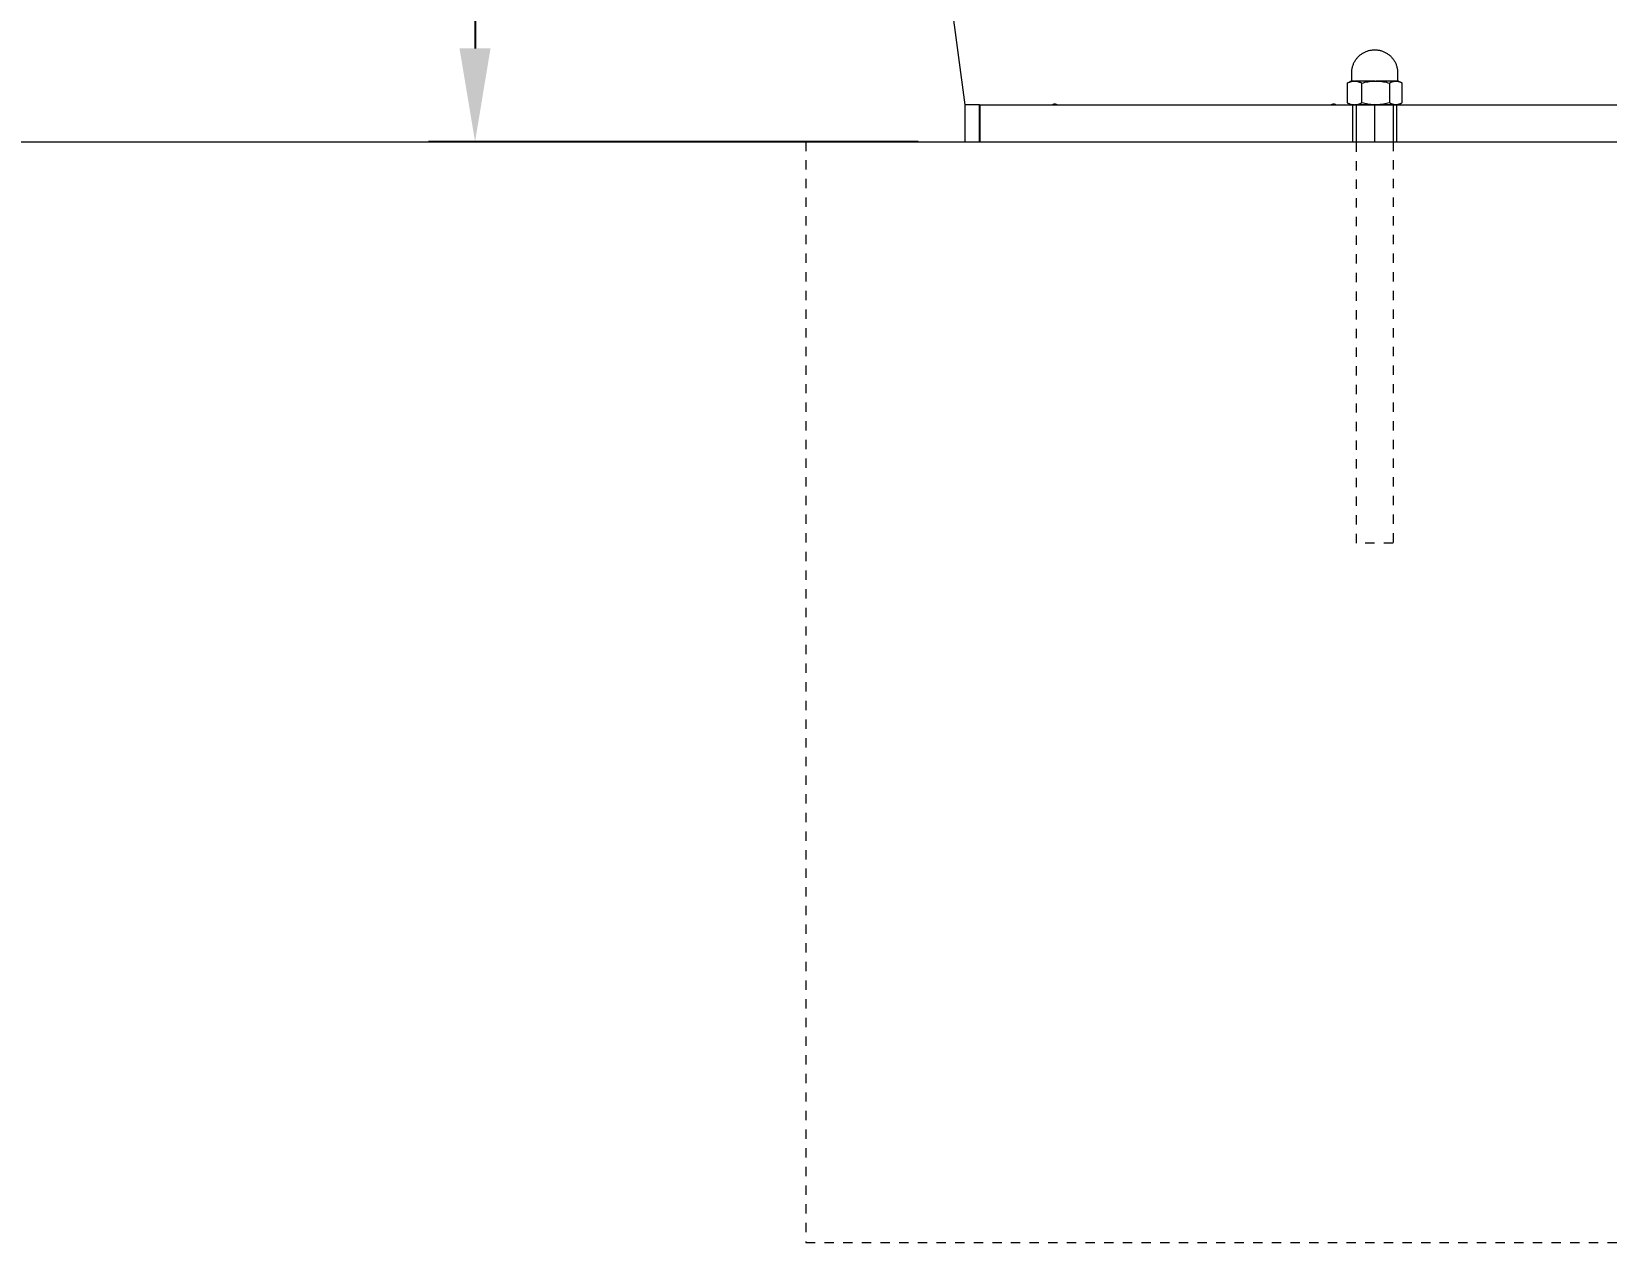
# Model space of a CAD drawing. Header units: inches. Extents: x -16 to 183, y -17 to 123.
# Drawn here: x 118.63 to 135.53, y 93.22 to 106.21 of the extents above; entities that cross this region are included whole.
import ezdxf

# ---------------------------------------------------------------- set-up
doc = ezdxf.new("R2010")
doc.units = ezdxf.units.IN
doc.linetypes.add('HIDDEN', pattern=[1.905, 1.27, -0.635])
for name, color, linetype, lineweight in [('ZANO_R', 7, 'Continuous', 0), ('ZANO_R_przerywana', 250, 'HIDDEN', 0), ('ZANO_W', 1, 'Continuous', 0)]:
    doc.layers.add(name, color=color, linetype=linetype, lineweight=lineweight)
doc.styles.get("Standard").update_dxf_attribs({"font": 'arial.ttf'})
doc.dimstyles.new('amerykanie', dxfattribs={"dimtxt": 50, "dimasz": 50, "dimexe": 0.5, "dimexo": 0.5, "dimgap": 1, "dimtad": 1, "dimdec": 0, "dimzin": 0, "dimlunit": 5, "dimtxsty": 'Standard', "dimcen": 0.09, "dimclrd": 1, "dimclre": 1, "dimclrt": 1, "dimazin": 0, "dimtfac": 1, "dimtdec": 0, "dimtmove": 0, "dimatfit": 3, "dimfxl": 1, "dimtzin": 0, "dimarcsym": 1})

# ---------------------------------------------------------------- blocks, each defined once
blk = doc.blocks.new('*D365')
at = {"layer": 'ZANO_W', "color": 1, "lineweight": -2}
for p, q in [((124.598, 123.131), (122.888, 123.131)), ((123.388, 122.131), (123.388, 106.031)), ((128.144, 105.031), (122.888, 105.031))]:
    blk.add_line(p, q, dxfattribs=at)
at = {"layer": 'ZANO_W', "color": 1}
for points in [[(123.554, 122.131), (123.221, 122.131), (123.388, 123.131)], [(123.221, 106.031), (123.554, 106.031), (123.388, 105.031)]]:
    blk.add_solid(points, dxfattribs=at)
at = {"layer": 'ZANO_W', "color": 1, "insert": (122.048, 114.081), "char_height": 1.625, "attachment_point": 5, "rotation": 90}
blk.add_mtext('18 1/8', dxfattribs=at)
blk = doc.blocks.new('*D373')
at = {"layer": 'ZANO_W', "color": 1, "lineweight": -2}
blk.add_line((174.398, 108.168), (174.592, 109.617), dxfattribs=at)
blk.add_arc((173.977, 105.031), 4.127, 13.9165, 68.4416, dxfattribs=at)
at = {"layer": 'ZANO_W', "color": 1}
for points in [[(175.535, 109.031), (175.451, 108.708), (174.526, 109.121)], [(177.818, 106.003), (178.148, 106.044), (178.104, 105.031)]]:
    blk.add_solid(points, dxfattribs=at)
at = {"layer": 'ZANO_W', "color": 1, "insert": (178.598, 109.965), "char_height": 1.625, "attachment_point": 5}
blk.add_mtext("82%%d21'", dxfattribs=at)

msp = doc.modelspace()

# ---------------------------------------------------------------- linework, layer by layer
at = {"layer": 'ZANO_R'}
for p, q in [((128.49355, 106.54878), (128.6444, 105.42448)), ((132.90014, 105.97153), (132.90709, 105.97626)), ((132.90709, 105.97626), (132.91419, 105.98075)), ((132.91419, 105.98075), (132.92144, 105.98499)), ((132.92144, 105.98499), (132.92884, 105.98898)), ((132.92884, 105.98898), (132.93636, 105.99272)), ((132.93636, 105.99272), (132.94401, 105.9962)), ((132.94401, 105.9962), (132.95177, 105.99941)), ((132.95177, 105.99941), (132.95964, 106.00236)), ((132.95964, 106.00236), (132.9676, 106.00504)), ((132.9676, 106.00504), (132.97565, 106.00744)), ((132.97565, 106.00744), (132.98378, 106.00957)), ((132.98378, 106.00957), (132.99198, 106.01142)), ((132.99198, 106.01142), (133.00023, 106.01299)), ((133.00023, 106.01299), (133.00854, 106.01428)), ((133.00854, 106.01428), (133.01688, 106.01528)), ((133.01688, 106.01528), (133.02525, 106.01599)), ((133.02525, 106.01599), (133.03364, 106.01642)), ((133.03364, 106.01642), (133.04204, 106.01657)), ((133.04204, 106.01657), (133.05044, 106.01642)), ((133.05044, 106.01642), (133.05883, 106.01599)), ((133.05883, 106.01599), (133.06721, 106.01528)), ((133.06721, 106.01528), (133.07555, 106.01428)), ((133.07555, 106.01428), (133.08385, 106.01299)), ((133.08385, 106.01299), (133.0921, 106.01142)), ((133.0921, 106.01142), (133.1003, 106.00957)), ((133.1003, 106.00957), (133.10843, 106.00744)), ((133.10843, 106.00744), (133.11648, 106.00504)), ((133.11648, 106.00504), (133.12444, 106.00236)), ((133.12444, 106.00236), (133.13231, 105.99941)), ((133.13231, 105.99941), (133.14007, 105.9962)), ((133.14007, 105.9962), (133.14772, 105.99272)), ((133.14772, 105.99272), (133.15525, 105.98898)), ((133.15525, 105.98898), (133.16264, 105.98499)), ((133.16264, 105.98499), (133.16989, 105.98075)), ((133.16989, 105.98075), (133.177, 105.97626)), ((133.177, 105.97626), (133.18394, 105.97153)), ((132.79727, 105.79567), (132.79827, 105.80401)), ((132.79827, 105.80401), (132.79956, 105.81231)), ((132.79956, 105.81231), (132.80113, 105.82057)), ((132.80113, 105.82057), (132.80298, 105.82876)), ((132.80298, 105.82876), (132.8051, 105.83689)), ((132.8051, 105.83689), (132.80751, 105.84494)), ((132.80751, 105.84494), (132.81019, 105.85291)), ((132.81019, 105.85291), (132.81313, 105.86077)), ((132.81313, 105.86077), (132.81635, 105.86854)), ((132.81635, 105.86854), (132.81983, 105.87619)), ((132.81983, 105.87619), (132.82357, 105.88371)), ((132.82357, 105.88371), (132.82756, 105.8911)), ((132.82756, 105.8911), (132.8318, 105.89836)), ((132.8318, 105.89836), (132.83629, 105.90546)), ((132.83629, 105.90546), (132.84102, 105.91241)), ((132.84102, 105.91241), (132.84598, 105.91919)), ((132.84598, 105.91919), (132.85117, 105.92579)), ((132.85117, 105.92579), (132.85658, 105.93222)), ((132.85658, 105.93222), (132.86221, 105.93846)), ((132.86221, 105.93846), (132.86805, 105.9445)), ((132.86805, 105.9445), (132.87409, 105.95034)), ((132.87409, 105.95034), (132.88033, 105.95597)), ((132.88033, 105.95597), (132.88675, 105.96138)), ((132.88675, 105.96138), (132.89336, 105.96657)), ((132.89336, 105.96657), (132.90014, 105.97153)), ((133.18394, 105.97153), (133.19072, 105.96657)), ((133.19072, 105.96657), (133.19733, 105.96138)), ((133.19733, 105.96138), (133.20376, 105.95597)), ((133.20376, 105.95597), (133.20999, 105.95034)), ((133.20999, 105.95034), (133.21603, 105.9445)), ((133.21603, 105.9445), (133.22187, 105.93846)), ((133.22187, 105.93846), (133.2275, 105.93222)), ((133.2275, 105.93222), (133.23292, 105.92579)), ((133.23292, 105.92579), (133.23811, 105.91919)), ((133.23811, 105.91919), (133.24307, 105.91241)), ((133.24307, 105.91241), (133.2478, 105.90546)), ((133.2478, 105.90546), (133.25228, 105.89836)), ((133.25228, 105.89836), (133.25653, 105.8911)), ((133.25653, 105.8911), (133.26052, 105.88371)), ((133.26052, 105.88371), (133.26425, 105.87619)), ((133.26425, 105.87619), (133.26773, 105.86854)), ((133.26773, 105.86854), (133.27095, 105.86077)), ((133.27095, 105.86077), (133.2739, 105.85291)), ((133.2739, 105.85291), (133.27658, 105.84494)), ((133.27658, 105.84494), (133.27898, 105.83689)), ((133.27898, 105.83689), (133.28111, 105.82876)), ((133.28111, 105.82876), (133.28296, 105.82057)), ((133.28296, 105.82057), (133.28453, 105.81231)), ((133.28453, 105.81231), (133.28581, 105.80401)), ((133.28581, 105.80401), (133.28681, 105.79567)), ((132.75298, 105.66278), (132.74678, 105.65907)), ((132.74678, 105.65907), (132.7516, 105.6618)), ((132.74678, 105.65907), (132.74678, 105.44887)), ((132.7516, 105.6618), (132.7565, 105.66437)), ((132.75298, 105.66278), (132.78614, 105.68192)), ((132.7565, 105.66437), (132.76148, 105.66677)), ((132.76148, 105.66677), (132.76654, 105.669)), ((132.76654, 105.669), (132.77167, 105.67107)), ((132.77167, 105.67107), (132.77687, 105.67296)), ((132.77687, 105.67296), (132.78213, 105.67468)), ((132.78213, 105.67468), (132.78745, 105.67622)), ((132.82343, 105.68192), (132.78614, 105.68192)), ((132.78745, 105.67622), (132.79281, 105.67758)), ((132.79167, 105.68198), (132.79183, 105.68199)), ((132.79183, 105.68199), (132.79198, 105.68201)), ((132.79198, 105.68201), (132.79214, 105.68204)), ((132.79214, 105.68204), (132.7923, 105.68207)), ((132.7923, 105.68207), (132.79245, 105.68211)), ((132.79245, 105.68211), (132.7926, 105.68215)), ((132.7926, 105.68215), (132.79276, 105.68219)), ((132.79276, 105.68219), (132.79291, 105.68225)), ((132.79281, 105.67758), (132.79822, 105.67876)), ((132.79291, 105.68225), (132.79306, 105.6823)), ((132.79306, 105.6823), (132.7932, 105.68236)), ((132.7932, 105.68236), (132.79335, 105.68243)), ((132.79335, 105.68243), (132.79349, 105.6825)), ((132.79349, 105.6825), (132.79363, 105.68258)), ((132.79363, 105.68258), (132.79376, 105.68266)), ((132.79376, 105.68266), (132.7939, 105.68274)), ((132.7939, 105.68274), (132.79403, 105.68283)), ((132.79403, 105.68283), (132.79416, 105.68293)), ((132.79416, 105.68293), (132.79428, 105.68303)), ((132.79428, 105.68303), (132.7944, 105.68313)), ((132.7944, 105.68313), (132.79452, 105.68324)), ((132.79452, 105.68324), (132.79463, 105.68335)), ((132.79463, 105.68335), (132.79474, 105.68346)), ((132.79474, 105.68346), (132.79485, 105.68358)), ((132.79485, 105.68358), (132.79495, 105.6837)), ((132.79495, 105.6837), (132.79505, 105.68383)), ((132.79505, 105.68383), (132.79514, 105.68396)), ((132.79514, 105.68396), (132.79523, 105.68409)), ((132.79523, 105.68409), (132.79531, 105.68423)), ((132.79531, 105.68423), (132.79539, 105.68436)), ((132.79539, 105.68436), (132.79547, 105.6845)), ((132.79547, 105.6845), (132.79554, 105.68465)), ((132.79554, 105.68465), (132.7956, 105.68479)), ((132.7956, 105.68479), (132.79566, 105.68494)), ((132.79566, 105.68494), (132.79572, 105.68509)), ((132.79572, 105.68509), (132.79577, 105.68524)), ((132.79577, 105.68524), (132.79581, 105.68539)), ((132.79581, 105.68539), (132.79585, 105.68554)), ((132.79585, 105.68554), (132.79589, 105.6857)), ((132.79589, 105.6857), (132.79592, 105.68586)), ((132.79592, 105.68586), (132.79594, 105.68601)), ((132.79594, 105.68601), (132.79596, 105.68617)), ((132.79596, 105.68617), (132.79597, 105.68633)), ((132.79597, 105.68633), (132.79598, 105.68649)), ((132.79598, 105.77051), (132.79612, 105.77891)), ((132.79598, 105.68665), (132.79598, 105.77051)), ((132.79598, 105.68649), (132.79598, 105.68665)), ((132.79612, 105.77891), (132.79655, 105.7873)), ((132.79655, 105.7873), (132.79727, 105.79567)), ((132.79822, 105.67876), (132.80366, 105.67976)), ((132.80366, 105.67976), (132.80913, 105.68057)), ((132.80913, 105.68057), (132.81463, 105.68121)), ((132.81463, 105.68121), (132.82014, 105.68166)), ((132.82014, 105.68166), (132.82567, 105.68192)), ((132.82571, 105.68192), (132.83124, 105.68166)), ((133.04795, 105.68192), (132.82787, 105.68192)), ((132.83124, 105.68166), (132.83675, 105.68121)), ((132.83675, 105.68121), (132.84225, 105.68057)), ((132.84225, 105.68057), (132.84773, 105.67976)), ((132.84773, 105.67976), (132.85317, 105.67876)), ((132.85317, 105.67876), (132.85858, 105.67758)), ((132.85858, 105.67758), (132.86394, 105.67622)), ((132.86394, 105.67622), (132.86926, 105.67468)), ((132.86926, 105.67468), (132.87452, 105.67296)), ((132.87452, 105.67296), (132.87972, 105.67107)), ((132.87972, 105.67107), (132.88486, 105.669)), ((132.88486, 105.669), (132.88992, 105.66677)), ((132.88992, 105.66677), (132.89491, 105.66437)), ((132.89491, 105.66437), (132.89981, 105.6618)), ((132.89981, 105.6618), (132.90463, 105.65907)), ((132.90463, 105.65907), (132.92063, 105.66367)), ((132.90463, 105.44887), (132.90463, 105.65907)), ((132.92063, 105.66367), (132.93678, 105.66777)), ((132.93678, 105.66777), (132.95304, 105.67135)), ((132.95304, 105.67135), (132.96941, 105.67442)), ((132.96941, 105.67442), (132.98587, 105.67697)), ((132.98587, 105.67697), (133.0024, 105.67899)), ((133.0024, 105.67899), (133.01899, 105.6805)), ((133.01899, 105.6805), (133.03561, 105.68147)), ((133.03561, 105.68147), (133.05226, 105.68192)), ((133.05226, 105.68192), (133.06891, 105.68147)), ((133.26656, 105.68192), (133.05733, 105.68192)), ((133.06891, 105.68147), (133.08553, 105.6805)), ((133.08553, 105.6805), (133.10212, 105.67899)), ((133.10212, 105.67899), (133.11865, 105.67697)), ((133.11865, 105.67697), (133.13511, 105.67442)), ((133.13511, 105.67442), (133.15148, 105.67135)), ((133.15148, 105.67135), (133.16774, 105.66777)), ((133.16774, 105.66777), (133.18388, 105.66367)), ((133.18388, 105.66367), (133.19989, 105.65907)), ((133.19989, 105.65907), (133.20348, 105.66145)), ((133.19989, 105.65907), (133.19989, 105.44887)), ((133.20348, 105.66145), (133.20716, 105.66372)), ((133.20716, 105.66372), (133.2109, 105.66586)), ((133.2109, 105.66586), (133.21472, 105.66788)), ((133.21472, 105.66788), (133.2186, 105.66977)), ((133.2186, 105.66977), (133.22254, 105.67153)), ((133.22254, 105.67153), (133.22653, 105.67316)), ((133.22653, 105.67316), (133.23058, 105.67466)), ((133.23058, 105.67466), (133.23468, 105.67602)), ((133.23468, 105.67602), (133.23882, 105.67724)), ((133.23882, 105.67724), (133.24299, 105.67833)), ((133.24299, 105.67833), (133.2472, 105.67928)), ((133.2472, 105.67928), (133.25144, 105.68009)), ((133.25144, 105.68009), (133.2557, 105.68076)), ((133.2557, 105.68076), (133.25999, 105.68129)), ((133.25999, 105.68129), (133.26429, 105.68168)), ((133.26429, 105.68168), (133.26859, 105.68192)), ((133.26859, 105.68192), (133.2729, 105.68168)), ((133.29093, 105.68192), (133.27043, 105.68192)), ((133.2729, 105.68168), (133.2772, 105.68129)), ((133.2772, 105.68129), (133.28148, 105.68076)), ((133.28148, 105.68076), (133.28575, 105.68009)), ((133.28575, 105.68009), (133.28999, 105.67928)), ((133.28681, 105.79567), (133.28753, 105.7873)), ((133.28753, 105.7873), (133.28796, 105.77891)), ((133.28796, 105.77891), (133.2881, 105.77051)), ((133.2881, 105.77051), (133.2881, 105.68665)), ((133.2881, 105.68665), (133.28811, 105.68649)), ((133.28811, 105.68649), (133.28811, 105.68633)), ((133.28811, 105.68633), (133.28813, 105.68617)), ((133.28813, 105.68617), (133.28815, 105.68601)), ((133.28815, 105.68601), (133.28817, 105.68585)), ((133.28817, 105.68585), (133.2882, 105.68569)), ((133.2882, 105.68569), (133.28823, 105.68553)), ((133.28823, 105.68553), (133.28827, 105.68538)), ((133.28827, 105.68538), (133.28832, 105.68522)), ((133.28832, 105.68522), (133.28837, 105.68507)), ((133.28837, 105.68507), (133.28843, 105.68492)), ((133.28843, 105.68492), (133.28849, 105.68477)), ((133.28849, 105.68477), (133.28856, 105.68463)), ((133.28856, 105.68463), (133.28863, 105.68448)), ((133.28863, 105.68448), (133.2887, 105.68434)), ((133.2887, 105.68434), (133.28878, 105.6842)), ((133.28878, 105.6842), (133.28887, 105.68407)), ((133.28887, 105.68407), (133.28896, 105.68393)), ((133.28896, 105.68393), (133.28906, 105.6838)), ((133.28906, 105.6838), (133.28915, 105.68368)), ((133.28915, 105.68368), (133.28926, 105.68355)), ((133.28926, 105.68355), (133.28937, 105.68343)), ((133.28937, 105.68343), (133.28948, 105.68332)), ((133.28948, 105.68332), (133.28959, 105.68321)), ((133.28959, 105.68321), (133.28971, 105.6831)), ((133.28971, 105.6831), (133.28984, 105.683)), ((133.28984, 105.683), (133.28996, 105.6829)), ((133.28996, 105.6829), (133.29009, 105.6828)), ((133.28999, 105.67928), (133.2942, 105.67833)), ((133.29009, 105.6828), (133.29023, 105.68271)), ((133.29023, 105.68271), (133.29036, 105.68263)), ((133.29036, 105.68263), (133.2905, 105.68255)), ((133.2905, 105.68255), (133.29064, 105.68247)), ((133.29064, 105.68247), (133.29079, 105.6824)), ((133.29079, 105.6824), (133.29093, 105.68234)), ((133.29093, 105.68234), (133.29108, 105.68227)), ((133.29627, 105.68192), (133.29093, 105.68192)), ((133.29108, 105.68227), (133.29123, 105.68222)), ((133.29123, 105.68222), (133.29139, 105.68217)), ((133.29139, 105.68217), (133.29154, 105.68212)), ((133.29154, 105.68212), (133.29169, 105.68208)), ((133.29169, 105.68208), (133.29185, 105.68205)), ((133.29185, 105.68205), (133.29201, 105.68202)), ((133.29201, 105.68202), (133.29217, 105.682)), ((133.29217, 105.682), (133.29233, 105.68198)), ((133.29233, 105.68198), (133.29249, 105.68197)), ((133.2942, 105.67833), (133.29837, 105.67724)), ((133.29757, 105.68192), (133.29627, 105.68192)), ((133.29787, 105.68192), (133.29757, 105.68192)), ((133.29794, 105.68192), (133.29787, 105.68192)), ((133.29794, 105.68192), (133.29795, 105.68192)), ((133.29795, 105.68192), (133.29794, 105.68192)), ((133.29795, 105.68192), (133.29795, 105.68192)), ((133.29795, 105.68192), (133.29795, 105.68192)), ((133.29795, 105.68192), (133.32888, 105.66406)), ((133.29837, 105.67724), (133.30251, 105.67602)), ((133.30251, 105.67602), (133.30661, 105.67466)), ((133.30661, 105.67466), (133.31065, 105.67316)), ((133.31065, 105.67316), (133.31465, 105.67153)), ((133.31465, 105.67153), (133.31859, 105.66977)), ((133.31859, 105.66977), (133.32247, 105.66788)), ((133.32247, 105.66788), (133.32628, 105.66586)), ((133.32628, 105.66586), (133.33003, 105.66372)), ((133.33003, 105.66372), (133.3337, 105.66145)), ((133.3337, 105.66145), (133.3373, 105.65907)), ((133.3373, 105.44887), (133.3373, 105.65907)), ((128.80189, 105.42448), (128.64441, 105.42448)), ((128.64441, 105.42448), (128.64441, 105.03078)), ((128.80189, 105.03078), (128.80189, 105.42448)), ((128.80189, 105.42448), (128.80802, 105.42448)), ((128.80802, 105.42448), (141.74896, 105.42448)), ((128.80802, 105.03078), (128.80802, 105.42448)), ((129.58085, 105.42448), (129.58182, 105.42542)), ((129.58182, 105.42542), (129.58282, 105.42632)), ((129.58282, 105.42632), (129.58384, 105.42718)), ((129.58384, 105.42718), (129.5849, 105.42801)), ((129.5849, 105.42801), (129.58599, 105.42881)), ((129.58599, 105.42881), (129.5871, 105.42956)), ((129.5871, 105.42956), (129.58823, 105.43028)), ((129.58823, 105.43028), (129.58939, 105.43096)), ((129.58939, 105.43096), (129.59058, 105.4316)), ((129.59058, 105.4316), (129.59178, 105.4322)), ((129.59178, 105.4322), (129.59301, 105.43275)), ((129.59301, 105.43275), (129.59425, 105.43327)), ((129.59425, 105.43327), (129.59551, 105.43374)), ((129.59551, 105.43374), (129.59678, 105.43417)), ((129.59678, 105.43417), (129.59807, 105.43455)), ((129.59807, 105.43455), (129.59937, 105.43489)), ((129.59937, 105.43489), (129.60068, 105.43519)), ((129.60068, 105.43519), (129.602, 105.43544)), ((129.602, 105.43544), (129.60333, 105.43565)), ((129.60333, 105.43565), (129.60466, 105.43581)), ((129.60466, 105.43581), (129.606, 105.43592)), ((129.606, 105.43592), (129.60735, 105.43599)), ((129.60735, 105.43599), (129.60869, 105.43601)), ((129.60869, 105.43601), (129.61003, 105.43599)), ((129.61003, 105.43599), (129.61138, 105.43592)), ((129.61138, 105.43592), (129.61272, 105.43581)), ((129.61272, 105.43581), (129.61405, 105.43565)), ((129.61405, 105.43565), (129.61538, 105.43544)), ((129.61538, 105.43544), (129.6167, 105.43519)), ((129.6167, 105.43519), (129.61801, 105.43489)), ((129.61801, 105.43489), (129.61931, 105.43455)), ((129.61931, 105.43455), (129.6206, 105.43417)), ((129.6206, 105.43417), (129.62187, 105.43374)), ((129.62187, 105.43374), (129.62313, 105.43327)), ((129.62313, 105.43327), (129.62438, 105.43275)), ((129.62438, 105.43275), (129.6256, 105.4322)), ((129.6256, 105.4322), (129.6268, 105.4316)), ((129.6268, 105.4316), (129.62799, 105.43096)), ((129.62799, 105.43096), (129.62915, 105.43028)), ((129.62915, 105.43028), (129.63028, 105.42956)), ((129.63028, 105.42956), (129.63139, 105.42881)), ((129.63139, 105.42881), (129.63248, 105.42801)), ((129.63248, 105.42801), (129.63354, 105.42718)), ((129.63354, 105.42718), (129.63456, 105.42632)), ((129.63456, 105.42632), (129.63556, 105.42542)), ((129.63556, 105.42542), (129.63653, 105.42448)), ((132.57354, 105.42448), (132.5745, 105.42542)), ((132.5745, 105.42542), (132.5755, 105.42632)), ((132.5755, 105.42632), (132.57653, 105.42718)), ((132.57653, 105.42718), (132.57759, 105.42801)), ((132.57759, 105.42801), (132.57867, 105.42881)), ((132.57867, 105.42881), (132.57978, 105.42956)), ((132.57978, 105.42956), (132.58092, 105.43028)), ((132.58092, 105.43028), (132.58208, 105.43096)), ((132.58208, 105.43096), (132.58326, 105.4316)), ((132.58326, 105.4316), (132.58447, 105.4322)), ((132.58447, 105.4322), (132.58569, 105.43275)), ((132.58569, 105.43275), (132.58693, 105.43327)), ((132.58693, 105.43327), (132.58819, 105.43374)), ((132.58819, 105.43374), (132.58946, 105.43417)), ((132.58946, 105.43417), (132.59075, 105.43455)), ((132.59075, 105.43455), (132.59205, 105.43489)), ((132.59205, 105.43489), (132.59336, 105.43519)), ((132.59336, 105.43519), (132.59468, 105.43544)), ((132.59468, 105.43544), (132.59601, 105.43565)), ((132.59601, 105.43565), (132.59735, 105.43581)), ((132.59735, 105.43581), (132.59869, 105.43592)), ((132.59869, 105.43592), (132.60003, 105.43599)), ((132.60003, 105.43599), (132.60137, 105.43601)), ((132.60137, 105.43601), (132.60272, 105.43599)), ((132.60272, 105.43599), (132.60406, 105.43592)), ((132.60406, 105.43592), (132.6054, 105.43581)), ((132.6054, 105.43581), (132.60673, 105.43565)), ((132.60673, 105.43565), (132.60806, 105.43544)), ((132.60806, 105.43544), (132.60938, 105.43519)), ((132.60938, 105.43519), (132.6107, 105.43489)), ((132.6107, 105.43489), (132.612, 105.43455)), ((132.612, 105.43455), (132.61328, 105.43417)), ((132.61328, 105.43417), (132.61456, 105.43374)), ((132.61456, 105.43374), (132.61582, 105.43327)), ((132.61582, 105.43327), (132.61706, 105.43275)), ((132.61706, 105.43275), (132.61828, 105.4322)), ((132.61828, 105.4322), (132.61949, 105.4316)), ((132.61949, 105.4316), (132.62067, 105.43096)), ((132.62067, 105.43096), (132.62183, 105.43028)), ((132.62183, 105.43028), (132.62297, 105.42956)), ((132.62297, 105.42956), (132.62408, 105.42881)), ((132.62408, 105.42881), (132.62516, 105.42801)), ((132.62516, 105.42801), (132.62622, 105.42718)), ((132.62622, 105.42718), (132.62725, 105.42632)), ((132.62725, 105.42632), (132.62825, 105.42542)), ((132.62825, 105.42542), (132.62921, 105.42448)), ((132.74678, 105.44887), (132.7516, 105.44614)), ((132.74678, 105.44887), (132.75298, 105.44516)), ((132.7516, 105.44614), (132.7565, 105.44357)), ((132.78614, 105.42602), (132.75298, 105.44516)), ((132.7565, 105.44357), (132.76149, 105.44117)), ((132.76149, 105.44117), (132.76655, 105.43893)), ((132.78614, 105.42602), (132.76645, 105.42602)), ((132.76655, 105.43893), (132.77169, 105.43687)), ((132.77169, 105.43687), (132.77689, 105.43498)), ((132.77689, 105.43498), (132.78215, 105.43326)), ((132.78215, 105.43326), (132.78747, 105.43172)), ((132.82343, 105.42602), (132.78614, 105.42602)), ((132.78747, 105.43172), (132.79283, 105.43036)), ((132.79283, 105.43036), (132.79824, 105.42918)), ((132.79824, 105.42918), (132.80369, 105.42818)), ((132.80369, 105.42818), (132.80916, 105.42736)), ((132.80582, 105.03078), (132.80582, 105.42448)), ((132.80916, 105.42736), (132.81466, 105.42673)), ((132.81466, 105.42673), (132.82018, 105.42628)), ((132.82018, 105.42628), (132.82571, 105.42602)), ((132.82571, 105.42602), (132.83124, 105.42628)), ((133.04765, 105.42602), (132.82787, 105.42602)), ((132.83124, 105.42628), (132.83675, 105.42673)), ((132.83675, 105.42673), (132.84225, 105.42737)), ((132.84225, 105.42737), (132.84773, 105.42818)), ((132.84519, 105.03078), (132.84519, 105.42318)), ((132.84773, 105.42818), (132.85317, 105.42918)), ((132.85317, 105.42918), (132.85858, 105.43036)), ((132.85858, 105.43036), (132.86394, 105.43172)), ((132.86394, 105.43172), (132.86926, 105.43326)), ((132.86926, 105.43326), (132.87452, 105.43498)), ((132.87452, 105.43498), (132.87972, 105.43687)), ((132.87972, 105.43687), (132.88486, 105.43894)), ((132.88486, 105.43894), (132.88992, 105.44117)), ((132.88992, 105.44117), (132.89491, 105.44358)), ((132.89491, 105.44358), (132.89981, 105.44614)), ((132.89981, 105.44614), (132.90463, 105.44887)), ((132.92063, 105.44427), (132.90463, 105.44887)), ((132.93678, 105.44017), (132.92063, 105.44427)), ((132.95304, 105.43659), (132.93678, 105.44017)), ((132.96941, 105.43352), (132.95304, 105.43659)), ((132.98587, 105.43097), (132.96941, 105.43352)), ((133.0024, 105.42895), (132.98587, 105.43097)), ((133.01899, 105.42744), (133.0024, 105.42895)), ((133.03561, 105.42647), (133.01899, 105.42744)), ((133.05226, 105.42602), (133.03561, 105.42647)), ((133.04204, 105.03078), (133.04204, 105.42448)), ((133.06891, 105.42647), (133.05226, 105.42602)), ((133.26655, 105.42602), (133.0566, 105.42602)), ((133.08553, 105.42744), (133.06891, 105.42647)), ((133.10212, 105.42895), (133.08553, 105.42744)), ((133.11865, 105.43097), (133.10212, 105.42895)), ((133.13511, 105.43352), (133.11865, 105.43097)), ((133.15148, 105.43659), (133.13511, 105.43352)), ((133.16774, 105.44017), (133.15148, 105.43659)), ((133.18388, 105.44427), (133.16774, 105.44017)), ((133.19989, 105.44887), (133.18388, 105.44427)), ((133.20348, 105.44649), (133.19989, 105.44887)), ((133.20716, 105.44422), (133.20348, 105.44649)), ((133.2109, 105.44208), (133.20716, 105.44422)), ((133.21472, 105.44006), (133.2109, 105.44208)), ((133.2186, 105.43817), (133.21472, 105.44006)), ((133.22254, 105.43641), (133.2186, 105.43817)), ((133.22653, 105.43478), (133.22254, 105.43641)), ((133.23058, 105.43328), (133.22653, 105.43478)), ((133.23468, 105.43192), (133.23058, 105.43328)), ((133.23882, 105.4307), (133.23468, 105.43192)), ((133.24299, 105.42961), (133.23882, 105.4307)), ((133.23889, 105.42318), (133.23889, 105.03078)), ((133.2472, 105.42866), (133.24299, 105.42961)), ((133.25144, 105.42785), (133.2472, 105.42866)), ((133.2557, 105.42718), (133.25144, 105.42785)), ((133.25999, 105.42665), (133.2557, 105.42718)), ((133.26429, 105.42626), (133.25999, 105.42665)), ((133.26859, 105.42602), (133.26429, 105.42626)), ((133.2729, 105.42626), (133.26859, 105.42602)), ((133.29793, 105.42602), (133.27043, 105.42602)), ((133.2772, 105.42665), (133.2729, 105.42626)), ((133.28148, 105.42718), (133.2772, 105.42665)), ((133.27826, 105.03078), (133.27826, 105.42448)), ((133.28575, 105.42785), (133.28148, 105.42718)), ((133.28999, 105.42866), (133.28575, 105.42785)), ((133.2942, 105.42961), (133.28999, 105.42866)), ((133.29837, 105.4307), (133.2942, 105.42961)), ((133.31763, 105.42602), (133.29794, 105.42602)), ((133.32886, 105.44387), (133.29795, 105.42602)), ((133.30251, 105.43192), (133.29837, 105.4307)), ((133.30661, 105.43328), (133.30251, 105.43192)), ((133.31065, 105.43478), (133.30661, 105.43328)), ((133.31465, 105.43641), (133.31065, 105.43478)), ((133.31859, 105.43817), (133.31465, 105.43641)), ((133.32247, 105.44006), (133.31859, 105.43817)), ((133.32628, 105.44208), (133.32247, 105.44006)), ((133.33003, 105.44422), (133.32628, 105.44208)), ((133.3337, 105.44649), (133.33003, 105.44422)), ((133.3373, 105.44887), (133.3337, 105.44649)), ((128.64445, 105.03078), (128.80189, 105.03078)), ((128.80189, 105.03078), (128.80802, 105.03078)), ((128.80802, 105.03078), (141.74896, 105.03078)), ((132.84519, 105.0062), (132.84519, 105.03078)), ((133.23889, 105.03078), (133.23889, 105.0062))]:
    msp.add_line(p, q, dxfattribs=at)
msp.add_lwpolyline([(-14.11259, 105.03078), (181.73293, 105.03078)], dxfattribs=at)
at = {"layer": 'ZANO_R_przerywana', "ltscale": 0.05}
for p, q in [((126.93923, 105.03078), (126.93923, 93.21977)), ((132.84519, 100.72336), (132.84519, 105.03078)), ((133.23889, 105.03078), (133.23889, 100.72336)), ((133.23889, 100.72336), (132.84523, 100.72336)), ((133.23886, 100.72336), (133.23889, 100.72336)), ((133.23889, 100.72336), (133.23889, 100.72336)), ((126.93923, 93.21977), (174.1833, 93.21977))]:
    msp.add_line(p, q, dxfattribs=at)

# ---------------------------------------------------------------- dimensions: what is measured, and where the dimension line sits
at = {"layer": 'ZANO_W'}
dim = msp.add_linear_dim(base=(123.3878198, 105.0307821), p1=(125.0981014, 123.1312325), p2=(128.6444453, 105.0307821), angle=90, dimstyle='amerykanie', override={"dimtxt": 1.625, "dimasz": 1, "dimgap": 0.5, "dimdec": 4, "dimaunit": 1, "dimadec": 1, "dimtdec": 4, "dimtmove": 1, "dimfrac": 2}, dxfattribs=at)
dim.commit()
dim.dimension.update_dxf_attribs({"geometry": '*D365', "text_midpoint": (122.0476083, 114.0810073)})
dim = msp.add_angular_dim_2l(base=(177.6394, 106.93351), line1=((174.33137, 107.67262), (174.18478, 106.58005)), line2=((19.10502, 105.03078), (183.20953, 105.03078)), dimstyle='amerykanie', override={"dimtxt": 1.625, "dimasz": 1, "dimgap": 0.5, "dimdec": 4, "dimaunit": 1, "dimadec": 1, "dimtdec": 4, "dimtmove": 1, "dimfrac": 2}, dxfattribs=at)
dim.commit()
dim.dimension.update_dxf_attribs({"geometry": '*D373', "text_midpoint": (178.5982, 109.96509), "dimtype": 162})

doc.saveas('drawing.dxf')
